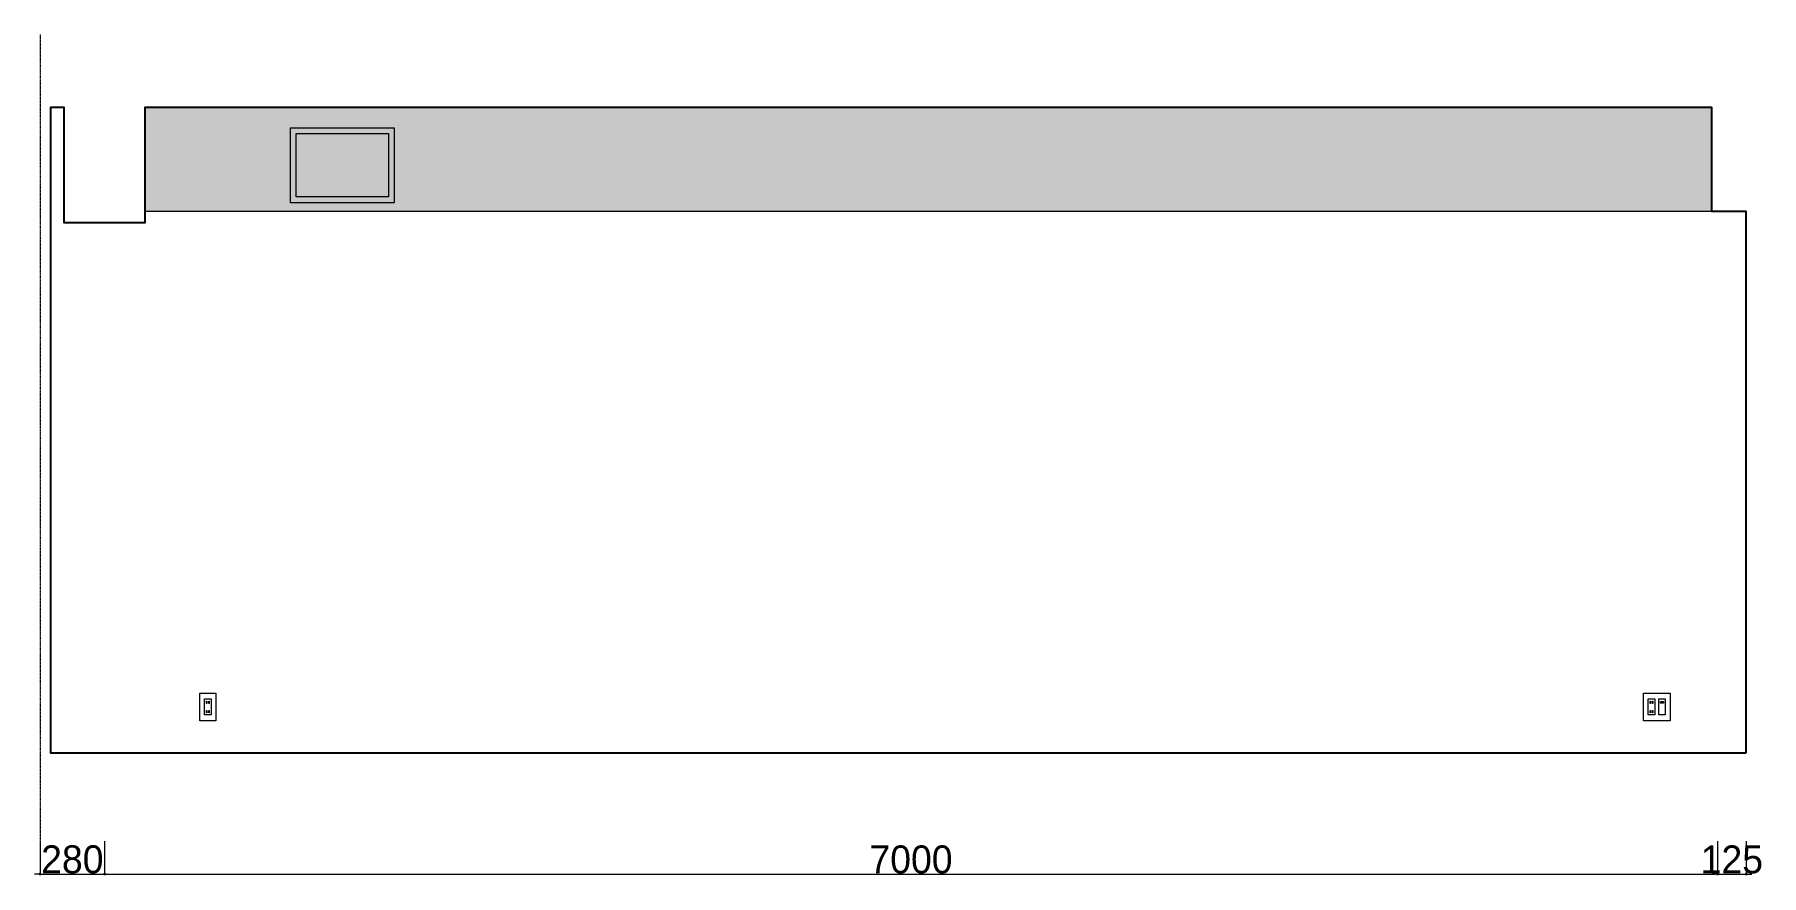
# Model space of a CAD drawing. Header units: millimetres. Extents: x -376000 to 292178, y -193032 to 188048.
# Drawn here: x -169417 to -161922, y -156839 to -153190 of the extents above; entities that cross this region are included whole.
import ezdxf

# ---------------------------------------------------------------- set-up
doc = ezdxf.new("R2010")
doc.units = ezdxf.units.MM
doc.header["$PDMODE"] = 1
doc.header["$PDSIZE"] = -2
doc.linetypes.add('ラインタイプ-6', pattern=[5.291531, 3.175, -1.058062, 0.352704, -0.705764])
for name, color, linetype, lineweight, true_color in [('02_0.25', 1, 'Continuous', 25, 0xff0000), ('04_0.10', 7, 'Continuous', 9, 0x0099ff), ('06一点鎖線', 7, 'ラインタイプ-6', 9, 0x9999ff)]:
    doc.layers.add(name, color=color, linetype=linetype, lineweight=lineweight, true_color=true_color)
doc.layers.add('_平面図（新設） (2D)', color=7, linetype='Continuous', lineweight=5)
doc.layers.add('寸法', color=7, linetype='Continuous', lineweight=5)
doc.styles.add('Hiragino Kaku Gothic Pro W3', font='', dxfattribs={"bigfont": 'Hiragino Kaku Gothic Pro W3'})
doc.styles.add('Hiragino Sans W3', font='', dxfattribs={"bigfont": 'Hiragino Sans W3'})
doc.styles.get('Hiragino Kaku Gothic Pro W3').set_extended_font_data('Hiragino Kaku Gothic Pro W3')
doc.styles.get('Hiragino Sans W3').set_extended_font_data('Hiragino Sans W3')
doc.dimstyles.new('建具表寸法', dxfattribs={"dimtxt": 161.781684, "dimasz": 0.199988, "dimexe": 0, "dimexo": 0.3, "dimgap": 0.005, "dimtad": 1, "dimdsep": 46, "dimtxsty": 'Hiragino Sans W3', "dimblk": 'DOT', "dimblk1": 'DOT', "dimblk2": 'DOT', "dimcen": 0, "dimazin": 0, "dimtfac": 1, "dimtix": 1, "dimtmove": 0, "dimatfit": 0, "dimldrblk": 'VW_FILLEDARROW', "dimfxl": 1, "dimfrac": 2, "dimtolj": 1, "dimarcsym": 0})

# ---------------------------------------------------------------- blocks, each defined once
blk = doc.blocks.new('グループ-660')
at = {"color": 255}
blk.add_wipeout([(-168700.2, -156047.2), (-168630.2, -156047.2), (-168630.2, -156167.2), (-168700.2, -156167.2)], dxfattribs=at).dxf.layer = '04_0.10'
at = {"layer": '04_0.10', "color": 251, "flags": 128}
blk.add_lwpolyline([(-168700.2, -156047.2), (-168630.2, -156047.2), (-168630.2, -156167.2), (-168700.2, -156167.2)], close=True, dxfattribs=at)
at = {"color": 255}
blk.add_wipeout([(-168651.2, -156141.8), (-168679.2, -156141.8), (-168679.2, -156072.6), (-168651.2, -156072.6)], dxfattribs=at).dxf.layer = '04_0.10'
at = {"layer": '04_0.10', "color": 251, "flags": 128}
blk.add_lwpolyline([(-168651.2, -156141.8), (-168679.2, -156141.8), (-168679.2, -156072.6), (-168651.2, -156072.6)], close=True, dxfattribs=at)
at = {"color": 255}
blk.add_wipeout([(-168661.2, -156122.4), (-168659.2, -156122.4), (-168659.2, -156132.4), (-168661.2, -156132.4)], dxfattribs=at).dxf.layer = '04_0.10'
at = {"layer": '04_0.10', "color": 251, "flags": 128}
blk.add_lwpolyline([(-168661.2, -156122.4), (-168659.2, -156122.4), (-168659.2, -156132.4), (-168661.2, -156132.4)], close=True, dxfattribs=at)
at = {"color": 255}
blk.add_wipeout([(-168671.2, -156122.4), (-168669.2, -156122.4), (-168669.2, -156132.4), (-168671.2, -156132.4)], dxfattribs=at).dxf.layer = '04_0.10'
at = {"layer": '04_0.10', "color": 251, "flags": 128}
blk.add_lwpolyline([(-168671.2, -156122.4), (-168669.2, -156122.4), (-168669.2, -156132.4), (-168671.2, -156132.4)], close=True, dxfattribs=at)
at = {"color": 255}
blk.add_wipeout([(-168661.2, -156081.9), (-168659.2, -156081.9), (-168659.2, -156091.9), (-168661.2, -156091.9)], dxfattribs=at).dxf.layer = '04_0.10'
at = {"layer": '04_0.10', "color": 251, "flags": 128}
blk.add_lwpolyline([(-168661.2, -156081.9), (-168659.2, -156081.9), (-168659.2, -156091.9), (-168661.2, -156091.9)], close=True, dxfattribs=at)
at = {"color": 255}
blk.add_wipeout([(-168671.2, -156081.9), (-168669.2, -156081.9), (-168669.2, -156091.9), (-168671.2, -156091.9)], dxfattribs=at).dxf.layer = '04_0.10'
at = {"layer": '04_0.10', "color": 251, "flags": 128}
blk.add_lwpolyline([(-168671.2, -156081.9), (-168669.2, -156081.9), (-168669.2, -156091.9), (-168671.2, -156091.9)], close=True, dxfattribs=at)
blk = doc.blocks.new('グループ-661')
at = {"color": 255}
blk.add_wipeout([(-168306, -153594.7), (-167856, -153594.7), (-167856, -153919.7), (-168306, -153919.7)], dxfattribs=at).dxf.layer = '04_0.10'
at = {"layer": '04_0.10', "color": 251, "flags": 128}
blk.add_lwpolyline([(-168306, -153594.7), (-167856, -153594.7), (-167856, -153919.7), (-168306, -153919.7)], close=True, dxfattribs=at)
at = {"color": 255}
blk.add_wipeout([(-168281, -153619.7), (-167881, -153619.7), (-167881, -153894.7), (-168281, -153894.7)], dxfattribs=at).dxf.layer = '04_0.10'
at = {"layer": '04_0.10', "color": 251, "flags": 128}
blk.add_lwpolyline([(-168281, -153619.7), (-167881, -153619.7), (-167881, -153894.7), (-168281, -153894.7)], close=True, dxfattribs=at)
blk = doc.blocks.new('グループ-662')
at = {"color": 255}
blk.add_wipeout([(-162434.4, -156047.2), (-162318.4, -156047.2), (-162318.4, -156167.2), (-162434.4, -156167.2)], dxfattribs=at).dxf.layer = '04_0.10'
at = {"layer": '04_0.10', "color": 251, "flags": 128}
blk.add_lwpolyline([(-162434.4, -156047.2), (-162318.4, -156047.2), (-162318.4, -156167.2), (-162434.4, -156167.2)], close=True, dxfattribs=at)
at = {"color": 255}
blk.add_wipeout([(-162413.4, -156072.6), (-162385.4, -156072.6), (-162385.4, -156141.8), (-162413.4, -156141.8)], dxfattribs=at).dxf.layer = '04_0.10'
at = {"layer": '04_0.10', "color": 251, "flags": 128}
blk.add_lwpolyline([(-162413.4, -156072.6), (-162385.4, -156072.6), (-162385.4, -156141.8), (-162413.4, -156141.8)], close=True, dxfattribs=at)
at = {"color": 255}
blk.add_wipeout([(-162405.4, -156122.4), (-162403.4, -156122.4), (-162403.4, -156132.4), (-162405.4, -156132.4)], dxfattribs=at).dxf.layer = '04_0.10'
at = {"layer": '04_0.10', "color": 251, "flags": 128}
blk.add_lwpolyline([(-162405.4, -156122.4), (-162403.4, -156122.4), (-162403.4, -156132.4), (-162405.4, -156132.4)], close=True, dxfattribs=at)
at = {"color": 255}
blk.add_wipeout([(-162395.4, -156122.4), (-162393.4, -156122.4), (-162393.4, -156132.4), (-162395.4, -156132.4)], dxfattribs=at).dxf.layer = '04_0.10'
at = {"layer": '04_0.10', "color": 251, "flags": 128}
blk.add_lwpolyline([(-162395.4, -156122.4), (-162393.4, -156122.4), (-162393.4, -156132.4), (-162395.4, -156132.4)], close=True, dxfattribs=at)
at = {"color": 255}
blk.add_wipeout([(-162405.4, -156081.9), (-162403.4, -156081.9), (-162403.4, -156091.9), (-162405.4, -156091.9)], dxfattribs=at).dxf.layer = '04_0.10'
at = {"layer": '04_0.10', "color": 251, "flags": 128}
blk.add_lwpolyline([(-162405.4, -156081.9), (-162403.4, -156081.9), (-162403.4, -156091.9), (-162405.4, -156091.9)], close=True, dxfattribs=at)
at = {"color": 255}
blk.add_wipeout([(-162395.4, -156081.9), (-162393.4, -156081.9), (-162393.4, -156091.9), (-162395.4, -156091.9)], dxfattribs=at).dxf.layer = '04_0.10'
at = {"layer": '04_0.10', "color": 251, "flags": 128}
blk.add_lwpolyline([(-162395.4, -156081.9), (-162393.4, -156081.9), (-162393.4, -156091.9), (-162395.4, -156091.9)], close=True, dxfattribs=at)
at = {"color": 255}
blk.add_wipeout([(-162367.4, -156072.6), (-162339.4, -156072.6), (-162339.4, -156141.8), (-162367.4, -156141.8)], dxfattribs=at).dxf.layer = '04_0.10'
at = {"layer": '04_0.10', "color": 251, "flags": 128}
blk.add_lwpolyline([(-162367.4, -156072.6), (-162339.4, -156072.6), (-162339.4, -156141.8), (-162367.4, -156141.8)], close=True, dxfattribs=at)
at = {"color": 255}
blk.add_wipeout([(-162359.9, -156084.2), (-162346.9, -156084.2), (-162346.9, -156091.2), (-162359.9, -156091.2)], dxfattribs=at).dxf.layer = '04_0.10'
at = {"layer": '04_0.10', "color": 251, "flags": 128}
blk.add_lwpolyline([(-162359.9, -156084.2), (-162346.9, -156084.2), (-162346.9, -156091.2), (-162359.9, -156091.2)], close=True, dxfattribs=at)
blk = doc.blocks.new('_Dot')
at = {"color": 0, "linetype": 'ByBlock', "lineweight": -2}
blk.add_line((-0.5, 0), (-1, 0), dxfattribs=at)
at = {"color": 0, "linetype": 'ByBlock', "const_width": 0.5}
blk.add_lwpolyline([(-0.25, 0, 1), (0.25, 0, 1)], format="xyb", close=True, dxfattribs=at)
blk = doc.blocks.new('*D1032')
at = {"layer": 'Defpoints', "color": 0}
for p in [(-162113.2, -156690.1), (-161988.2, -156690.1), (-161988.2, -156832.5)]:
    blk.add_point(p, dxfattribs=at)
at = {"layer": '寸法', "color": 0, "lineweight": -2}
for p, q in [((-162113.2, -156690.4), (-162113.2, -156832.5)), ((-161988.2, -156690.4), (-161988.2, -156832.5)), ((-162125.2, -156832.5), (-162137.2, -156832.5)), ((-162113.2, -156832.5), (-161988.2, -156832.5)), ((-161976.2, -156832.5), (-161964.2, -156832.5))]:
    blk.add_line(p, q, dxfattribs=at)
at = {"layer": '寸法', "color": 0, "lineweight": -2, "xscale": 11.999267578125, "yscale": 11.999267578125, "zscale": 11.999267578125}
blk.add_blockref('_Dot', (-162113.2, -156832.5), dxfattribs=at)
at = {"layer": '寸法', "color": 0, "lineweight": -2, "xscale": 11.999267578125, "yscale": 11.999267578125, "zscale": 11.999267578125, "rotation": 180}
blk.add_blockref('_Dot', (-161988.2, -156832.5), dxfattribs=at)
at = {"layer": '寸法', "color": 0, "insert": (-162050.7, -156769.8), "char_height": 121.34, "attachment_point": 5, "style": 'Hiragino Kaku Gothic Pro W3'}
blk.add_mtext('\\A1;125', dxfattribs=at)
blk = doc.blocks.new('VW_FILLEDARROW')
at = {"color": 0, "linetype": 'Continuous', "lineweight": 5, "transparency": 16777216, "flags": 128}
blk.add_lwpolyline([(-161.33, 43.23), (0, 0), (-161.33, -43.23)], close=True, dxfattribs=at)
blk = doc.blocks.new('*D1033')
at = {"layer": 'Defpoints', "color": 0}
for p in [(-169113.2, -156690.1), (-162113.2, -156690.1), (-162113.2, -156832.5)]:
    blk.add_point(p, dxfattribs=at)
at = {"layer": '寸法', "color": 0, "lineweight": -2}
for p, q in [((-169113.2, -156690.4), (-169113.2, -156832.5)), ((-162113.2, -156690.4), (-162113.2, -156832.5)), ((-169101.2, -156832.5), (-162125.2, -156832.5))]:
    blk.add_line(p, q, dxfattribs=at)
at = {"layer": '寸法', "color": 0, "lineweight": -2, "xscale": 11.999267578125, "yscale": 11.999267578125, "zscale": 11.999267578125, "rotation": 180}
blk.add_blockref('_Dot', (-169113.2, -156832.5), dxfattribs=at)
at = {"layer": '寸法', "color": 0, "lineweight": -2, "xscale": 11.999267578125, "yscale": 11.999267578125, "zscale": 11.999267578125}
blk.add_blockref('_Dot', (-162113.2, -156832.5), dxfattribs=at)
at = {"layer": '寸法', "color": 0, "insert": (-165613.2, -156769.8), "char_height": 121.34, "attachment_point": 5, "style": 'Hiragino Kaku Gothic Pro W3'}
blk.add_mtext('\\A1;7000', dxfattribs=at)
blk = doc.blocks.new('*D1034')
at = {"layer": 'Defpoints', "color": 0}
for p in [(-169393.2, -156690.1), (-169113.2, -156690.1), (-169113.2, -156832.5)]:
    blk.add_point(p, dxfattribs=at)
at = {"layer": '寸法', "color": 0, "lineweight": -2}
for p, q in [((-169393.2, -156690.4), (-169393.2, -156832.5)), ((-169113.2, -156690.4), (-169113.2, -156832.5)), ((-169405.2, -156832.5), (-169417.2, -156832.5)), ((-169393.2, -156832.5), (-169113.2, -156832.5)), ((-169101.2, -156832.5), (-169089.2, -156832.5))]:
    blk.add_line(p, q, dxfattribs=at)
at = {"layer": '寸法', "color": 0, "lineweight": -2, "xscale": 11.999267578125, "yscale": 11.999267578125, "zscale": 11.999267578125}
blk.add_blockref('_Dot', (-169393.2, -156832.5), dxfattribs=at)
at = {"layer": '寸法', "color": 0, "lineweight": -2, "xscale": 11.999267578125, "yscale": 11.999267578125, "zscale": 11.999267578125, "rotation": 180}
blk.add_blockref('_Dot', (-169113.2, -156832.5), dxfattribs=at)
at = {"layer": '寸法', "color": 0, "insert": (-169253.2, -156769.5), "char_height": 121.34, "attachment_point": 5, "style": 'Hiragino Kaku Gothic Pro W3'}
blk.add_mtext('\\A1;280', dxfattribs=at)
blk = doc.blocks.new('平面図（新設） (2D)')
at = {"layer": '06一点鎖線'}
blk.add_line((-169393.18, -153190.095), (-169393.18, -156690.095), dxfattribs=at)
at = {"layer": '02_0.25', "color": 7}
blk.add_blockref('グループ-661', (0, 0), dxfattribs=at)
at = {"layer": '04_0.10', "color": 251}
blk.add_blockref('グループ-660', (0, 0), dxfattribs=at)
at = {"layer": '04_0.10', "color": 7}
blk.add_blockref('グループ-662', (0, 0), dxfattribs=at)
at = {"layer": '寸法'}
for base, p1, p2, picture, middle in [((-169113.18, -156832.55), (-169393.18, -156690.095), (-169113.18, -156690.095), '*D1034', (-169253.18, -156769.523)), ((-162113.18, -156832.55), (-169113.18, -156690.095), (-162113.18, -156690.095), '*D1033', (-165613.18, -156769.76)), ((-161988.18, -156832.55), (-162113.18, -156690.095), (-161988.18, -156690.095), '*D1032', (-162050.68, -156769.76))]:
    dim = blk.add_linear_dim(base=base, p1=p1, p2=p2, dimstyle='建具表寸法', override={"dimtxt": 121.336263, "dimasz": 11.999268, "dimgap": 0.3, "dimpost": '<>', "dimtxsty": 'Hiragino Kaku Gothic Pro W3', "dimtmove": 2}, dxfattribs=at)
    dim.commit()
    dim.dimension.update_dxf_attribs({"geometry": picture, "text_midpoint": middle})
at = {"layer": '04_0.10', "linetype": 'Continuous', "lineweight": 0, "true_color": 0xbbbbbb}
blk.add_hatch(color=9, dxfattribs=at).paths.add_polyline_path([(-168938.18, -153507.171), (-162138.18, -153507.171), (-162138.18, -153957.171), (-168938.18, -153957.171)])
at = {"layer": '02_0.25', "color": 251, "flags": 128}
blk.add_lwpolyline([(-161988.18, -156307.171), (-161988.18, -153957.171), (-162138.18, -153957.171), (-162138.18, -153507.171), (-168938.18, -153507.171), (-168938.18, -154007.171), (-169288.18, -154007.171), (-169288.18, -153507.171), (-169348.18, -153507.171), (-169348.18, -156307.171)], close=True, dxfattribs=at)
at = {"layer": '04_0.10', "color": 251, "flags": 128}
blk.add_lwpolyline([(-168938.18, -153507.171), (-162138.18, -153507.171), (-162138.18, -153957.171), (-168938.18, -153957.171)], close=True, dxfattribs=at)

msp = doc.modelspace()

# ---------------------------------------------------------------- block references
at = {"layer": '_平面図（新設） (2D)'}
msp.add_blockref('平面図（新設） (2D)', (0, 0), dxfattribs=at)

doc.saveas('drawing.dxf')
